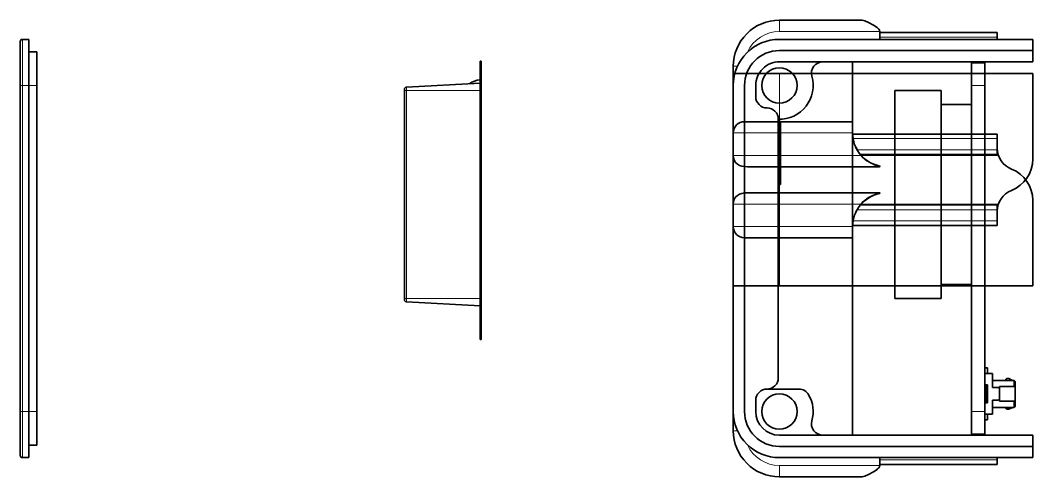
# Model space of a CAD drawing. Extents: x 468 to 804, y 295 to 621.
# Drawn here: x 468.2 to 558.2, y 400.2 to 440.8 of the extents above; entities that cross this region are included whole.
import ezdxf

# ---------------------------------------------------------------- set-up
doc = ezdxf.new("R2010")
doc.units = 0

msp = doc.modelspace()

# ---------------------------------------------------------------- linework, layer by layer
at = {"color": 7, "lineweight": 13, "ltscale": 0.025}
for p, q in [((535.67, 439.8), (535.67, 440.8)), ((535.67, 431.777), (535.67, 430.777)), ((542.14, 430.777), (542.14, 431.777)), ((535.67, 427.777), (535.67, 428.777)), ((535.67, 424.451), (535.67, 425.451)), ((535.67, 421.451), (535.67, 422.451)), ((542.14, 421.451), (542.14, 422.451)), ((535.67, 400.2), (535.67, 401.2))]:
    msp.add_line(p, q, dxfattribs=at)
at = {"color": 7, "lineweight": 35, "ltscale": 0.180595}
for p, q in [((542.894, 440.8), (535.67, 440.8)), ((542.894, 400.2), (535.67, 400.2))]:
    msp.add_line(p, q, dxfattribs=at)
at = {"color": 7, "lineweight": 13, "ltscale": 0.222501}
for p, q in [((544.57, 439.8), (535.67, 439.8)), ((544.57, 401.2), (535.67, 401.2))]:
    msp.add_line(p, q, dxfattribs=at)
at = {"color": 7, "lineweight": 13, "ltscale": 0.0175}
for p, q in [((544.57, 439.8), (544.57, 439.1)), ((544.57, 401.9), (544.57, 401.2))]:
    msp.add_line(p, q, dxfattribs=at)
at = {"color": 7, "lineweight": 13, "ltscale": 0.000749207}
for p, q in [((544.57, 439.8), (544.6, 439.8)), ((544.57, 401.2), (544.6, 401.2))]:
    msp.add_line(p, q, dxfattribs=at)
at = {"color": 7, "lineweight": 35, "ltscale": 0.0175}
for p, q in [((544.6, 439.8), (544.6, 439.1)), ((554.059, 407.675), (554.059, 408.375)), ((554.059, 407.675), (554.059, 408.375)), ((554.059, 407.675), (554.059, 408.375)), ((554.059, 408.375), (554.059, 407.675)), ((554.059, 408.375), (554.059, 407.675)), ((554.059, 408.375), (554.059, 407.675)), ((554.059, 408.375), (554.059, 407.675)), ((554.059, 407.675), (554.059, 408.375)), ((554.059, 407.675), (554.059, 408.375)), ((554.059, 407.675), (554.059, 408.375)), ((554.059, 408.375), (554.059, 407.675)), ((554.059, 408.375), (554.059, 407.675)), ((554.059, 408.375), (554.059, 407.675)), ((554.059, 407.675), (554.059, 408.375)), ((554.059, 408.375), (554.059, 407.675)), ((554.059, 407.675), (554.059, 408.375)), ((554.059, 408.375), (554.059, 407.675)), ((554.059, 407.675), (554.059, 408.375)), ((554.059, 407.675), (554.059, 408.375)), ((554.059, 408.375), (554.059, 407.675)), ((554.059, 408.375), (554.059, 407.675)), ((554.059, 407.675), (554.059, 408.375)), ((554.059, 408.375), (554.059, 407.675)), ((554.059, 407.675), (554.059, 408.375)), ((554.059, 408.375), (554.059, 407.675)), ((554.059, 407.675), (554.059, 408.375)), ((554.059, 408.375), (554.059, 407.675)), ((554.059, 407.675), (554.059, 408.375)), ((554.059, 408.375), (554.059, 407.675)), ((554.059, 407.675), (554.059, 408.375)), ((554.059, 408.375), (554.059, 407.675)), ((554.059, 407.675), (554.059, 408.375)), ((554.059, 408.375), (554.059, 407.675)), ((554.059, 407.675), (554.059, 408.375)), ((554.059, 408.375), (554.059, 407.675)), ((554.059, 407.675), (554.059, 408.375)), ((554.059, 407.925), (554.059, 407.225)), ((554.059, 407.925), (554.059, 407.225)), ((554.059, 407.925), (554.059, 407.225)), ((554.059, 407.475), (554.059, 406.775)), ((554.059, 407.475), (554.059, 406.775)), ((554.059, 407.475), (554.059, 406.775)), ((554.059, 406.775), (554.059, 407.475)), ((554.059, 406.775), (554.059, 407.475)), ((554.059, 406.775), (554.059, 407.475)), ((554.059, 407.475), (554.059, 406.775)), ((554.059, 407.475), (554.059, 406.775)), ((554.059, 406.775), (554.059, 407.475)), ((554.059, 406.775), (554.059, 407.475)), ((554.059, 407.475), (554.059, 406.775)), ((554.059, 406.775), (554.059, 407.475)), ((554.059, 407.475), (554.059, 406.775)), ((554.059, 406.775), (554.059, 407.475)), ((554.059, 407.475), (554.059, 406.775)), ((554.059, 407.475), (554.059, 406.775)), ((554.059, 406.775), (554.059, 407.475)), ((554.059, 406.775), (554.059, 407.475)), ((554.059, 406.775), (554.059, 407.475)), ((554.059, 407.475), (554.059, 406.775)), ((554.059, 407.475), (554.059, 406.775)), ((554.059, 406.775), (554.059, 407.475)), ((554.059, 407.475), (554.059, 406.775)), ((554.059, 406.775), (554.059, 407.475)), ((554.059, 407.475), (554.059, 406.775)), ((554.059, 406.775), (554.059, 407.475)), ((554.059, 407.475), (554.059, 406.775)), ((554.059, 406.775), (554.059, 407.475)), ((554.059, 406.775), (554.059, 407.475)), ((554.059, 407.475), (554.059, 406.775)), ((554.059, 407.475), (554.059, 406.775)), ((554.059, 406.775), (554.059, 407.475)), ((554.059, 407.475), (554.059, 406.775)), ((554.059, 406.775), (554.059, 407.475)), ((554.059, 407.475), (554.059, 406.775)), ((554.059, 406.775), (554.059, 407.475)), ((554.159, 407.925), (554.159, 407.225)), ((554.159, 407.225), (554.159, 407.925)), ((554.159, 407.225), (554.159, 407.925)), ((544.6, 401.9), (544.6, 401.2))]:
    msp.add_line(p, q, dxfattribs=at)
at = {"color": 7, "lineweight": 35, "ltscale": 0.0975}
for p, q in [((468.248, 438.9), (468.248, 435)), ((468.248, 406), (468.248, 402.1))]:
    msp.add_line(p, q, dxfattribs=at)
at = {"color": 7, "lineweight": 13, "ltscale": 0.1025}
for p, q in [((468.448, 439.1), (468.448, 435)), ((468.448, 406), (468.448, 401.9))]:
    msp.add_line(p, q, dxfattribs=at)
at = {"color": 7, "lineweight": 35, "ltscale": 0.01375}
for p, q in [((468.448, 439.1), (468.998, 439.1)), ((556.509, 408.775), (556.509, 408.225)), ((556.509, 408.775), (556.509, 408.225)), ((556.509, 406.925), (556.509, 406.375)), ((556.509, 406.925), (556.509, 406.375)), ((468.448, 401.9), (468.998, 401.9))]:
    msp.add_line(p, q, dxfattribs=at)
at = {"color": 7, "lineweight": 35, "ltscale": 0.1025}
for p, q in [((468.998, 439.1), (468.998, 435)), ((468.998, 406), (468.998, 401.9))]:
    msp.add_line(p, q, dxfattribs=at)
at = {"color": 7, "lineweight": 35}
for p, q in [((535.67, 439.1), (558.17, 439.1)), ((535.67, 438.1), (558.17, 438.1)), ((535.67, 437.1), (558.17, 437.1)), ((542.17, 403.9), (542.17, 437.1)), ((509.09, 412.4), (509.09, 435.273)), ((509.19, 412.4), (509.19, 435.273)), ((535.67, 436.051), (558.17, 436.051)), ((468.248, 406), (468.248, 435)), ((468.998, 406), (468.998, 435)), ((469.719, 406), (469.719, 435)), ((531.57, 406), (531.57, 435)), ((532.57, 435), (532.57, 406)), ((552.729, 435), (552.729, 406)), ((553.909, 435), (553.909, 406)), ((535.57, 409), (535.57, 432)), ((535.67, 417.177), (558.17, 417.177)), ((535.67, 403.9), (558.17, 403.9)), ((535.67, 402.9), (558.17, 402.9)), ((535.67, 401.9), (558.17, 401.9))]:
    msp.add_line(p, q, dxfattribs=at)
at = {"color": 7, "lineweight": 35, "ltscale": 0.2605}
for p, q in [((555.02, 439.7), (544.6, 439.7)), ((555.02, 401.3), (544.6, 401.3))]:
    msp.add_line(p, q, dxfattribs=at)
at = {"color": 7, "lineweight": 13, "ltscale": 0.2605}
for p, q in [((555.02, 439.3), (544.6, 439.3)), ((555.02, 401.7), (544.6, 401.7))]:
    msp.add_line(p, q, dxfattribs=at)
at = {"color": 7, "lineweight": 35, "ltscale": 0.010001}
for p, q in [((555.02, 439.3), (555.02, 439.7)), ((555.02, 428.877), (555.02, 429.277)), ((555.02, 423.951), (555.02, 424.351)), ((555.02, 401.3), (555.02, 401.7))]:
    msp.add_line(p, q, dxfattribs=at)
at = {"color": 7, "lineweight": 35, "ltscale": 0.005}
for p, q in [((555.02, 439.1), (555.02, 439.3)), ((553.959, 409.875), (554.159, 409.875)), ((553.959, 409.875), (554.159, 409.875)), ((553.959, 409.875), (554.159, 409.875)), ((553.959, 409.875), (554.159, 409.875)), ((553.959, 409.875), (554.159, 409.875)), ((553.959, 409.875), (554.159, 409.875)), ((553.959, 409.875), (554.159, 409.875)), ((553.959, 409.875), (554.159, 409.875)), ((553.959, 409.875), (554.159, 409.875)), ((553.959, 409.875), (554.159, 409.875)), ((553.959, 409.875), (554.159, 409.875)), ((553.959, 409.875), (554.159, 409.875)), ((553.959, 409.875), (554.159, 409.875)), ((553.959, 409.875), (554.159, 409.875)), ((553.959, 409.875), (554.159, 409.875)), ((553.959, 409.875), (554.159, 409.875)), ((553.959, 409.875), (554.159, 409.875)), ((553.959, 409.875), (554.159, 409.875)), ((553.959, 409.875), (554.159, 409.875)), ((553.959, 409.875), (554.159, 409.875)), ((553.959, 409.875), (554.159, 409.875)), ((553.959, 409.875), (554.159, 409.875)), ((553.959, 409.875), (554.159, 409.875)), ((553.959, 409.875), (554.159, 409.875)), ((553.959, 409.875), (554.159, 409.875)), ((553.959, 409.875), (554.159, 409.875)), ((553.959, 409.875), (554.159, 409.875)), ((553.959, 409.875), (554.159, 409.875)), ((553.959, 409.875), (554.159, 409.875)), ((553.959, 409.875), (554.159, 409.875)), ((553.959, 409.875), (554.159, 409.875)), ((553.959, 409.875), (554.159, 409.875)), ((553.959, 409.875), (554.159, 409.875)), ((553.959, 409.875), (554.159, 409.875)), ((553.959, 409.875), (554.159, 409.875)), ((553.959, 409.875), (554.159, 409.875)), ((553.959, 409.875), (554.159, 409.875)), ((555.209, 408.025), (555.209, 408.225)), ((555.209, 408.025), (555.209, 408.225)), ((555.209, 406.925), (555.209, 407.125)), ((555.209, 406.925), (555.209, 407.125)), ((553.959, 405.275), (554.159, 405.275)), ((553.959, 405.275), (554.159, 405.275)), ((555.02, 401.7), (555.02, 401.9))]:
    msp.add_line(p, q, dxfattribs=at)
at = {"color": 7, "lineweight": 35, "ltscale": 0.025}
for p, q in [((558.17, 439.1), (558.17, 438.1)), ((558.17, 438.1), (558.17, 437.1)), ((533.57, 434), (533.57, 435)), ((555.02, 429.277), (555.02, 430.277)), ((555.02, 423.951), (555.02, 422.951)), ((533.57, 406), (533.57, 407)), ((558.17, 403.9), (558.17, 402.9)), ((558.17, 402.9), (558.17, 401.9))]:
    msp.add_line(p, q, dxfattribs=at)
at = {"color": 7, "lineweight": 35, "ltscale": 0.018001}
for p, q in [((469.719, 438), (468.998, 438)), ((469.719, 403), (468.998, 403))]:
    msp.add_line(p, q, dxfattribs=at)
at = {"color": 7, "lineweight": 35, "ltscale": 0.075}
for p, q in [((469.719, 435), (469.719, 438)), ((469.719, 403), (469.719, 406))]:
    msp.add_line(p, q, dxfattribs=at)
at = {"color": 7, "lineweight": 35, "ltscale": 0.046915}
for p, q in [((509.09, 437.15), (509.09, 435.273)), ((509.19, 437.15), (509.19, 435.273))]:
    msp.add_line(p, q, dxfattribs=at)
at = {"color": 7, "lineweight": 35, "ltscale": 0.002499}
for p, q in [((509.09, 437.15), (509.19, 437.15)), ((509.09, 435.273), (509.19, 435.273)), ((509.09, 412.4), (509.19, 412.4)), ((556.509, 408.225), (556.609, 408.225)), ((556.509, 408.225), (556.609, 408.225)), ((556.609, 406.925), (556.509, 406.925)), ((556.609, 406.925), (556.509, 406.925))]:
    msp.add_line(p, q, dxfattribs=at)
at = {"color": 7, "lineweight": 35, "ltscale": 0.0425}
for p, q in [((531.57, 435), (531.57, 436.7)), ((531.57, 406), (531.57, 404.3))]:
    msp.add_line(p, q, dxfattribs=at)
at = {"color": 7, "lineweight": 13, "ltscale": 0.009225}
for p, q in [((531.939, 436.7), (531.57, 436.7)), ((531.57, 404.3), (531.939, 404.3))]:
    msp.add_line(p, q, dxfattribs=at)
at = {"color": 7, "lineweight": 35, "ltscale": 0.05}
for p, q in [((552.729, 437), (552.729, 435)), ((553.909, 437), (553.909, 435)), ((531.57, 430.777), (531.57, 428.777)), ((531.57, 422.451), (531.57, 424.451)), ((552.729, 406), (552.729, 404)), ((553.909, 406), (553.909, 404))]:
    msp.add_line(p, q, dxfattribs=at)
at = {"color": 7, "lineweight": 35, "ltscale": 0.0295}
for p, q in [((553.909, 437), (552.729, 437)), ((553.909, 404), (552.729, 404))]:
    msp.add_line(p, q, dxfattribs=at)
at = {"color": 7, "lineweight": 35, "ltscale": 0.29}
for p, q in [((531.57, 424.451), (531.57, 436.051)), ((531.57, 428.777), (531.57, 417.177))]:
    msp.add_line(p, q, dxfattribs=at)
at = {"color": 7, "lineweight": 35, "ltscale": 0.102499}
for p, q in [((535.67, 436.051), (531.57, 436.051)), ((531.57, 417.177), (535.67, 417.177))]:
    msp.add_line(p, q, dxfattribs=at)
at = {"color": 7, "lineweight": 13, "ltscale": 0.265}
for p, q in [((535.67, 425.451), (535.67, 436.051)), ((535.67, 427.777), (535.67, 417.177))]:
    msp.add_line(p, q, dxfattribs=at)
at = {"color": 7, "lineweight": 35, "ltscale": 0.19}
for p, q in [((558.17, 436.051), (558.17, 428.451)), ((558.17, 417.177), (558.17, 424.777))]:
    msp.add_line(p, q, dxfattribs=at)
at = {"color": 7, "lineweight": 13, "ltscale": 0.005}
for p, q in [((468.248, 435), (468.448, 435)), ((468.248, 406), (468.448, 406))]:
    msp.add_line(p, q, dxfattribs=at)
at = {"color": 7, "lineweight": 13, "ltscale": 0.01375}
for p, q in [((468.448, 435), (468.998, 435)), ((468.448, 406), (468.998, 406))]:
    msp.add_line(p, q, dxfattribs=at)
at = {"color": 7, "lineweight": 13}
msp.add_line((468.448, 406), (468.448, 435), dxfattribs=at)
at = {"color": 7, "lineweight": 13, "ltscale": 0.018001}
for p, q in [((469.719, 435), (468.998, 435)), ((469.719, 406), (468.998, 406))]:
    msp.add_line(p, q, dxfattribs=at)
at = {"color": 7, "lineweight": 35, "ltscale": 0.002628}
for p, q in [((502.37, 434.55), (502.37, 434.655)), ((502.37, 415.945), (502.37, 416.05))]:
    msp.add_line(p, q, dxfattribs=at)
at = {"color": 7, "lineweight": 35, "ltscale": 0.4625}
for p, q in [((502.37, 434.55), (502.37, 416.05)), ((545.909, 416.05), (545.909, 434.55)), ((550.029, 416.05), (550.029, 434.55))]:
    msp.add_line(p, q, dxfattribs=at)
at = {"color": 7, "lineweight": 13, "ltscale": 0.004738}
for p, q in [((502.37, 434.55), (502.56, 434.55)), ((502.37, 416.05), (502.56, 416.05))]:
    msp.add_line(p, q, dxfattribs=at)
at = {"color": 7, "lineweight": 35, "ltscale": 0.163486}
for p, q in [((502.56, 434.855), (509.09, 435.197)), ((502.56, 415.745), (509.09, 415.403))]:
    msp.add_line(p, q, dxfattribs=at)
at = {"color": 7, "lineweight": 13, "ltscale": 0.007621}
msp.add_line((502.56, 434.55), (502.56, 434.855), dxfattribs=at)
at = {"color": 7, "lineweight": 13, "ltscale": 0.4625}
msp.add_line((502.56, 434.55), (502.56, 416.05), dxfattribs=at)
at = {"color": 7, "lineweight": 13, "ltscale": 0.163262}
for p, q in [((502.56, 434.55), (509.09, 434.55)), ((502.56, 416.05), (509.09, 416.05))]:
    msp.add_line(p, q, dxfattribs=at)
at = {"color": 7, "lineweight": 35, "ltscale": 0.103}
for p, q in [((550.029, 434.55), (545.909, 434.55)), ((550.029, 416.05), (545.909, 416.05))]:
    msp.add_line(p, q, dxfattribs=at)
at = {"color": 7, "lineweight": 13, "ltscale": 0.0295}
for p, q in [((553.909, 435), (552.729, 435)), ((553.909, 406), (552.729, 406))]:
    msp.add_line(p, q, dxfattribs=at)
at = {"color": 7, "lineweight": 35, "ltscale": 0.0675}
for p, q in [((552.729, 433.3), (550.029, 433.3)), ((552.729, 417.3), (550.029, 417.3))]:
    msp.add_line(p, q, dxfattribs=at)
at = {"color": 7, "lineweight": 35, "ltscale": 0.077499}
for p, q in [((535.67, 431.777), (532.57, 431.777)), ((532.57, 421.451), (535.67, 421.451))]:
    msp.add_line(p, q, dxfattribs=at)
at = {"color": 7, "lineweight": 35, "ltscale": 0.004813}
for p, q in [((535.57, 431.8), (535.762, 431.8)), ((535.57, 426.2), (535.762, 426.2))]:
    msp.add_line(p, q, dxfattribs=at)
at = {"color": 7, "lineweight": 35, "ltscale": 0.161749}
for p, q in [((542.14, 431.777), (535.67, 431.777)), ((542.14, 421.451), (535.67, 421.451))]:
    msp.add_line(p, q, dxfattribs=at)
at = {"color": 7, "lineweight": 35, "ltscale": 0.121032}
msp.add_line((535.762, 426.959), (535.762, 431.8), dxfattribs=at)
at = {"color": 7, "lineweight": 35, "ltscale": 0.02425}
for p, q in [((542.17, 430.777), (542.17, 431.747)), ((542.17, 421.481), (542.17, 422.451))]:
    msp.add_line(p, q, dxfattribs=at)
at = {"color": 7, "lineweight": 13, "ltscale": 0.102499}
for p, q in [((535.67, 430.777), (531.57, 430.777)), ((535.67, 428.777), (531.57, 428.777)), ((531.57, 424.451), (535.67, 424.451)), ((531.57, 422.451), (535.67, 422.451))]:
    msp.add_line(p, q, dxfattribs=at)
at = {"color": 7, "lineweight": 13, "ltscale": 0.05}
for p, q in [((535.67, 430.777), (535.67, 428.777)), ((535.67, 422.451), (535.67, 424.451))]:
    msp.add_line(p, q, dxfattribs=at)
at = {"color": 7, "lineweight": 13, "ltscale": 0.161749}
for p, q in [((542.14, 430.777), (535.67, 430.777)), ((542.14, 422.451), (535.67, 422.451))]:
    msp.add_line(p, q, dxfattribs=at)
at = {"color": 7, "lineweight": 13, "ltscale": 0.000750732}
for p, q in [((542.14, 430.777), (542.17, 430.777)), ((542.14, 422.451), (542.17, 422.451))]:
    msp.add_line(p, q, dxfattribs=at)
at = {"color": 7, "lineweight": 35, "ltscale": 0.321208}
for p, q in [((555.02, 430.677), (542.172, 430.677)), ((555.02, 422.551), (542.172, 422.551))]:
    msp.add_line(p, q, dxfattribs=at)
at = {"color": 7, "lineweight": 13, "ltscale": 0.320201}
for p, q in [((555.02, 430.277), (542.212, 430.277)), ((555.02, 422.951), (542.212, 422.951))]:
    msp.add_line(p, q, dxfattribs=at)
at = {"color": 7, "lineweight": 35, "ltscale": 0.01}
for p, q in [((555.02, 430.277), (555.02, 430.677)), ((555.02, 422.551), (555.02, 422.951))]:
    msp.add_line(p, q, dxfattribs=at)
at = {"color": 7, "lineweight": 13, "ltscale": 0.311201}
for p, q in [((555.02, 429.277), (542.572, 429.277)), ((555.02, 423.951), (542.572, 423.951))]:
    msp.add_line(p, q, dxfattribs=at)
at = {"color": 7, "lineweight": 13, "ltscale": 0.180595}
for p, q in [((542.894, 428.777), (535.67, 428.777)), ((542.894, 424.451), (535.67, 424.451))]:
    msp.add_line(p, q, dxfattribs=at)
at = {"color": 7, "lineweight": 13, "ltscale": 0.304291}
for p, q in [((555.02, 428.877), (542.848, 428.877)), ((555.02, 424.351), (542.848, 424.351))]:
    msp.add_line(p, q, dxfattribs=at)
at = {"color": 7, "lineweight": 13, "ltscale": 0.000750441}
for p, q in [((542.916, 428.797), (542.894, 428.777)), ((542.894, 424.451), (542.916, 424.431))]:
    msp.add_line(p, q, dxfattribs=at)
at = {"color": 7, "lineweight": 35, "ltscale": 0.302673}
for p, q in [((542.913, 428.8), (555.02, 428.8)), ((542.913, 424.427), (555.02, 424.427))]:
    msp.add_line(p, q, dxfattribs=at)
at = {"color": 7, "lineweight": 35, "ltscale": 0.00191}
for p, q in [((555.02, 428.8), (555.02, 428.877)), ((555.02, 424.351), (555.02, 424.427))]:
    msp.add_line(p, q, dxfattribs=at)
at = {"color": 7, "lineweight": 35, "ltscale": 0.070724}
for p, q in [((535.67, 427.777), (532.841, 427.777)), ((532.841, 425.451), (535.67, 425.451))]:
    msp.add_line(p, q, dxfattribs=at)
at = {"color": 7, "lineweight": 35, "ltscale": 0.222501}
for p, q in [((544.57, 427.777), (535.67, 427.777)), ((544.57, 425.451), (535.67, 425.451))]:
    msp.add_line(p, q, dxfattribs=at)
at = {"color": 7, "lineweight": 35, "ltscale": 0.018967}
msp.add_line((535.762, 426.2), (535.762, 426.959), dxfattribs=at)
at = {"color": 7, "lineweight": 13, "ltscale": 0.00762}
msp.add_line((502.56, 415.745), (502.56, 416.05), dxfattribs=at)
at = {"color": 7, "lineweight": 35, "ltscale": 0.017499}
for p, q in [((553.909, 409.375), (554.609, 409.375)), ((553.909, 409.375), (554.609, 409.375)), ((553.909, 405.775), (554.609, 405.775)), ((553.909, 405.775), (554.609, 405.775))]:
    msp.add_line(p, q, dxfattribs=at)
at = {"color": 7, "lineweight": 35, "ltscale": 0.003749}
for p, q in [((554.059, 409.375), (553.909, 409.375)), ((553.909, 406.775), (554.059, 406.775)), ((553.909, 406.775), (554.059, 406.775)), ((554.059, 406.775), (553.909, 406.775))]:
    msp.add_line(p, q, dxfattribs=at)
at = {"color": 7, "lineweight": 35, "ltscale": 0.000875854}
msp.add_line((554.059, 409.375), (554.094, 409.375), dxfattribs=at)
at = {"color": 7, "lineweight": 35, "ltscale": 0.001625}
msp.add_line((554.094, 409.375), (554.159, 409.375), dxfattribs=at)
at = {"color": 7, "lineweight": 35, "ltscale": 0.0125}
for p, q in [((554.159, 409.875), (554.159, 409.375)), ((554.159, 409.875), (554.159, 409.375)), ((555.109, 408.125), (554.609, 408.125)), ((555.109, 408.125), (554.609, 408.125)), ((555.109, 408.125), (554.609, 408.125)), ((554.609, 407.025), (555.109, 407.025)), ((554.609, 407.025), (555.109, 407.025)), ((554.159, 405.275), (554.159, 405.775)), ((554.159, 405.275), (554.159, 405.775))]:
    msp.add_line(p, q, dxfattribs=at)
at = {"color": 7, "lineweight": 35, "ltscale": 0.011249}
msp.add_line((554.159, 409.375), (554.609, 409.375), dxfattribs=at)
at = {"color": 7, "lineweight": 35, "ltscale": 0.03125}
for p, q in [((554.609, 408.125), (554.609, 409.375)), ((554.609, 408.125), (554.609, 409.375)), ((554.609, 405.775), (554.609, 407.025)), ((554.609, 405.775), (554.609, 407.025))]:
    msp.add_line(p, q, dxfattribs=at)
at = {"color": 7, "lineweight": 35, "ltscale": 0.00625}
for p, q in [((553.909, 408.375), (554.159, 408.375)), ((553.909, 408.375), (554.159, 408.375)), ((554.159, 406.775), (553.909, 406.775)), ((554.159, 406.775), (553.909, 406.775))]:
    msp.add_line(p, q, dxfattribs=at)
at = {"color": 7, "lineweight": 35, "ltscale": 0.016251}
msp.add_line((554.059, 408.375), (554.059, 407.725), dxfattribs=at)
msp.add_line((554.059, 408.375), (554.059, 407.725), dxfattribs=at)
msp.add_line((554.059, 408.375), (554.059, 407.725), dxfattribs=at)
msp.add_line((554.059, 408.375), (554.059, 407.725), dxfattribs=at)
msp.add_line((554.059, 408.375), (554.059, 407.725), dxfattribs=at)
msp.add_line((554.059, 408.375), (554.059, 407.725), dxfattribs=at)
msp.add_line((554.059, 408.375), (554.059, 407.725), dxfattribs=at)
msp.add_line((554.059, 408.375), (554.059, 407.725), dxfattribs=at)
msp.add_line((554.059, 408.375), (554.059, 407.725), dxfattribs=at)
at = {"color": 7, "lineweight": 35, "ltscale": 0.01125}
for p, q in [((554.059, 407.925), (554.059, 408.375)), ((554.059, 407.925), (554.059, 408.375)), ((554.059, 408.375), (554.059, 407.925)), ((554.159, 407.925), (554.159, 408.375)), ((556.609, 408.675), (556.609, 408.225)), ((556.609, 408.675), (556.609, 408.225)), ((554.059, 406.775), (554.059, 407.225)), ((554.059, 406.775), (554.059, 407.225)), ((554.059, 407.225), (554.059, 406.775)), ((554.159, 406.775), (554.159, 407.225)), ((556.609, 406.925), (556.609, 406.475)), ((556.609, 406.925), (556.609, 406.475))]:
    msp.add_line(p, q, dxfattribs=at)
at = {"color": 7, "lineweight": 35, "ltscale": 0.01625}
for p, q in [((554.059, 408.375), (554.059, 407.725)), ((554.059, 408.375), (554.059, 407.725)), ((554.059, 408.375), (554.059, 407.725)), ((554.059, 408.375), (554.059, 407.725)), ((554.059, 408.375), (554.059, 407.725)), ((554.059, 408.375), (554.059, 407.725)), ((554.059, 408.375), (554.059, 407.725)), ((554.059, 408.375), (554.059, 407.725)), ((554.059, 408.375), (554.059, 407.725)), ((554.059, 408.375), (554.059, 407.725)), ((554.059, 408.375), (554.059, 407.725)), ((554.059, 408.375), (554.059, 407.725)), ((554.059, 408.375), (554.059, 407.725)), ((554.059, 408.375), (554.059, 407.725)), ((554.059, 408.375), (554.059, 407.725)), ((554.059, 408.375), (554.059, 407.725)), ((554.059, 408.375), (554.059, 407.725)), ((554.059, 408.375), (554.059, 407.725)), ((554.059, 408.375), (554.059, 407.725)), ((554.059, 408.375), (554.059, 407.725)), ((554.059, 408.375), (554.059, 407.725)), ((554.059, 408.375), (554.059, 407.725)), ((554.059, 408.375), (554.059, 407.725)), ((554.059, 408.375), (554.059, 407.725)), ((554.059, 408.375), (554.059, 407.725)), ((554.059, 408.375), (554.059, 407.725)), ((554.059, 408.375), (554.059, 407.725)), ((554.059, 408.375), (554.059, 407.725)), ((554.059, 406.775), (554.059, 407.425)), ((554.059, 406.775), (554.059, 407.425)), ((554.059, 406.775), (554.059, 407.425)), ((554.059, 406.775), (554.059, 407.425)), ((554.059, 406.775), (554.059, 407.425)), ((554.059, 406.775), (554.059, 407.425)), ((554.059, 406.775), (554.059, 407.425)), ((554.059, 406.775), (554.059, 407.425)), ((554.059, 406.775), (554.059, 407.425)), ((554.059, 406.775), (554.059, 407.425)), ((554.059, 406.775), (554.059, 407.425)), ((554.059, 406.775), (554.059, 407.425)), ((554.059, 406.775), (554.059, 407.425)), ((554.059, 406.775), (554.059, 407.425)), ((554.059, 406.775), (554.059, 407.425)), ((554.059, 406.775), (554.059, 407.425)), ((554.059, 406.775), (554.059, 407.425)), ((554.059, 406.775), (554.059, 407.425)), ((554.059, 406.775), (554.059, 407.425)), ((554.059, 406.775), (554.059, 407.425)), ((554.059, 406.775), (554.059, 407.425)), ((554.059, 406.775), (554.059, 407.425)), ((554.059, 406.775), (554.059, 407.425)), ((554.059, 406.775), (554.059, 407.425)), ((554.059, 406.775), (554.059, 407.425)), ((554.059, 406.775), (554.059, 407.425)), ((554.059, 406.775), (554.059, 407.425)), ((554.059, 406.775), (554.059, 407.425)), ((554.059, 406.775), (554.059, 407.425)), ((554.059, 406.775), (554.059, 407.425)), ((554.059, 406.775), (554.059, 407.425)), ((554.059, 406.775), (554.059, 407.425)), ((554.059, 406.775), (554.059, 407.425)), ((554.059, 406.775), (554.059, 407.425)), ((554.059, 406.775), (554.059, 407.425)), ((554.059, 406.775), (554.059, 407.425)), ((554.059, 406.775), (554.059, 407.425))]:
    msp.add_line(p, q, dxfattribs=at)
at = {"color": 7, "lineweight": 35, "ltscale": 0.04}
msp.add_line((554.159, 408.375), (554.159, 406.775), dxfattribs=at)
msp.add_line((554.159, 408.375), (554.159, 406.775), dxfattribs=at)
at = {"color": 7, "lineweight": 35, "ltscale": 0.047501}
for p, q in [((556.509, 408.775), (554.609, 408.775)), ((556.509, 408.775), (554.609, 408.775)), ((556.509, 406.375), (554.609, 406.375)), ((556.509, 406.375), (554.609, 406.375))]:
    msp.add_line(p, q, dxfattribs=at)
at = {"color": 7, "lineweight": 35, "ltscale": 0.028749}
msp.add_line((555.759, 408.775), (554.609, 408.775), dxfattribs=at)
at = {"color": 7, "lineweight": 35, "ltscale": 0.000433312}
msp.add_line((555.759, 408.775), (555.765, 408.792), dxfattribs=at)
msp.add_line((555.759, 408.775), (555.765, 408.792), dxfattribs=at)
msp.add_line((555.759, 408.775), (555.765, 408.792), dxfattribs=at)
msp.add_line((555.759, 408.775), (555.765, 408.792), dxfattribs=at)
msp.add_line((555.759, 408.775), (555.765, 408.792), dxfattribs=at)
msp.add_line((555.759, 408.775), (555.765, 408.792), dxfattribs=at)
msp.add_line((555.759, 408.775), (555.765, 408.792), dxfattribs=at)
msp.add_line((555.759, 408.775), (555.765, 408.792), dxfattribs=at)
msp.add_line((555.759, 408.775), (555.765, 408.792), dxfattribs=at)
msp.add_line((555.759, 408.775), (555.765, 408.792), dxfattribs=at)
msp.add_line((555.759, 408.775), (555.765, 408.792), dxfattribs=at)
msp.add_line((555.759, 408.775), (555.765, 408.792), dxfattribs=at)
msp.add_line((555.759, 408.775), (555.765, 408.792), dxfattribs=at)
msp.add_line((555.759, 408.775), (555.765, 408.792), dxfattribs=at)
msp.add_line((555.759, 408.775), (555.765, 408.792), dxfattribs=at)
msp.add_line((555.759, 408.775), (555.765, 408.792), dxfattribs=at)
msp.add_line((555.759, 408.775), (555.765, 408.792), dxfattribs=at)
msp.add_line((555.759, 408.775), (555.765, 408.792), dxfattribs=at)
msp.add_line((555.759, 408.775), (555.765, 408.792), dxfattribs=at)
msp.add_line((555.759, 408.775), (555.765, 408.792), dxfattribs=at)
msp.add_line((555.759, 408.775), (555.765, 408.792), dxfattribs=at)
msp.add_line((555.759, 408.775), (555.765, 408.792), dxfattribs=at)
msp.add_line((555.759, 408.775), (555.765, 408.792), dxfattribs=at)
at = {"color": 7, "lineweight": 35, "ltscale": 0.000433549}
msp.add_line((555.759, 408.775), (555.765, 408.792), dxfattribs=at)
at = {"color": 7, "lineweight": 35, "ltscale": 0.015179}
msp.add_line((555.759, 408.775), (556.367, 408.775), dxfattribs=at)
at = {"color": 7, "lineweight": 35, "ltscale": 0.008896}
msp.add_line((556.044, 408.926), (556.367, 408.775), dxfattribs=at)
msp.add_line((556.044, 408.926), (556.367, 408.775), dxfattribs=at)
msp.add_line((556.044, 408.926), (556.367, 408.775), dxfattribs=at)
msp.add_line((556.044, 408.926), (556.367, 408.775), dxfattribs=at)
msp.add_line((556.044, 408.926), (556.367, 408.775), dxfattribs=at)
msp.add_line((556.044, 408.926), (556.367, 408.775), dxfattribs=at)
msp.add_line((556.044, 408.926), (556.367, 408.775), dxfattribs=at)
msp.add_line((556.044, 408.926), (556.367, 408.775), dxfattribs=at)
msp.add_line((556.044, 408.926), (556.367, 408.775), dxfattribs=at)
msp.add_line((556.044, 408.926), (556.367, 408.775), dxfattribs=at)
msp.add_line((556.044, 408.926), (556.367, 408.775), dxfattribs=at)
msp.add_line((556.044, 408.926), (556.367, 408.775), dxfattribs=at)
msp.add_line((556.044, 408.926), (556.367, 408.775), dxfattribs=at)
msp.add_line((556.044, 408.926), (556.367, 408.775), dxfattribs=at)
msp.add_line((556.044, 408.926), (556.367, 408.775), dxfattribs=at)
msp.add_line((556.044, 408.926), (556.367, 408.775), dxfattribs=at)
msp.add_line((556.044, 408.926), (556.367, 408.775), dxfattribs=at)
msp.add_line((556.044, 408.926), (556.367, 408.775), dxfattribs=at)
msp.add_line((556.044, 408.926), (556.367, 408.775), dxfattribs=at)
msp.add_line((556.044, 408.926), (556.367, 408.775), dxfattribs=at)
msp.add_line((556.044, 408.926), (556.367, 408.775), dxfattribs=at)
msp.add_line((556.044, 408.926), (556.367, 408.775), dxfattribs=at)
msp.add_line((556.044, 408.926), (556.367, 408.775), dxfattribs=at)
msp.add_line((556.044, 408.926), (556.367, 408.775), dxfattribs=at)
msp.add_line((556.044, 408.926), (556.367, 408.775), dxfattribs=at)
msp.add_line((556.044, 408.926), (556.367, 408.775), dxfattribs=at)
msp.add_line((556.044, 408.926), (556.367, 408.775), dxfattribs=at)
msp.add_line((556.044, 408.926), (556.367, 408.775), dxfattribs=at)
msp.add_line((556.044, 408.926), (556.367, 408.775), dxfattribs=at)
msp.add_line((556.044, 408.926), (556.367, 408.775), dxfattribs=at)
msp.add_line((556.044, 408.926), (556.367, 408.775), dxfattribs=at)
msp.add_line((556.044, 408.926), (556.367, 408.775), dxfattribs=at)
msp.add_line((556.044, 408.926), (556.367, 408.775), dxfattribs=at)
msp.add_line((556.044, 408.926), (556.367, 408.775), dxfattribs=at)
msp.add_line((556.044, 408.926), (556.367, 408.775), dxfattribs=at)
msp.add_line((556.044, 408.926), (556.367, 408.775), dxfattribs=at)
msp.add_line((556.044, 408.926), (556.367, 408.775), dxfattribs=at)
at = {"color": 7, "lineweight": 35, "ltscale": 0.003572}
msp.add_line((556.509, 408.775), (556.367, 408.775), dxfattribs=at)
at = {"color": 7, "lineweight": 35, "ltscale": 0.003535}
for p, q in [((556.609, 408.675), (556.509, 408.775)), ((556.609, 408.675), (556.509, 408.775)), ((556.509, 406.375), (556.609, 406.475)), ((556.509, 406.375), (556.609, 406.475))]:
    msp.add_line(p, q, dxfattribs=at)
at = {"color": 7, "lineweight": 35, "ltscale": 0.070801}
msp.add_line((534.57, 408), (537.402, 408), dxfattribs=at)
at = {"color": 7, "lineweight": 35, "ltscale": 0.002501}
for p, q in [((554.059, 407.925), (554.159, 407.925)), ((554.059, 407.925), (554.159, 407.925)), ((554.159, 407.225), (554.059, 407.225)), ((554.159, 407.225), (554.059, 407.225)), ((554.059, 407.225), (554.159, 407.225)), ((554.059, 406.775), (554.159, 406.775))]:
    msp.add_line(p, q, dxfattribs=at)
at = {"color": 7, "lineweight": 35, "ltscale": 0.003536}
for p, q in [((555.209, 408.025), (555.109, 408.125)), ((555.209, 408.025), (555.109, 408.125)), ((555.109, 407.025), (555.209, 407.125)), ((555.109, 407.025), (555.209, 407.125))]:
    msp.add_line(p, q, dxfattribs=at)
at = {"color": 7, "lineweight": 35, "ltscale": 0.0325}
for p, q in [((555.209, 408.225), (556.509, 408.225)), ((555.209, 408.225), (556.509, 408.225)), ((556.609, 408.225), (556.609, 406.925)), ((556.609, 408.225), (556.609, 406.925)), ((556.509, 406.925), (555.209, 406.925)), ((556.509, 406.925), (555.209, 406.925))]:
    msp.add_line(p, q, dxfattribs=at)
at = {"color": 7, "lineweight": 35, "ltscale": 0.0225}
msp.add_line((555.209, 407.125), (555.209, 408.025), dxfattribs=at)
msp.add_line((555.209, 407.125), (555.209, 408.025), dxfattribs=at)
at = {"color": 7, "lineweight": 35, "ltscale": 0.034999}
msp.add_line((556.609, 406.925), (555.209, 406.925), dxfattribs=at)
at = {"color": 7, "lineweight": 35, "ltscale": 0.000434035}
msp.add_line((555.759, 406.375), (555.765, 406.359), dxfattribs=at)
msp.add_line((555.759, 406.375), (555.765, 406.359), dxfattribs=at)
msp.add_line((555.759, 406.375), (555.765, 406.359), dxfattribs=at)
msp.add_line((555.759, 406.375), (555.765, 406.359), dxfattribs=at)
msp.add_line((555.759, 406.375), (555.765, 406.359), dxfattribs=at)
msp.add_line((555.759, 406.375), (555.765, 406.359), dxfattribs=at)
msp.add_line((555.759, 406.375), (555.765, 406.359), dxfattribs=at)
msp.add_line((555.759, 406.375), (555.765, 406.359), dxfattribs=at)
msp.add_line((555.759, 406.375), (555.765, 406.359), dxfattribs=at)
msp.add_line((555.759, 406.375), (555.765, 406.359), dxfattribs=at)
msp.add_line((555.759, 406.375), (555.765, 406.359), dxfattribs=at)
msp.add_line((555.759, 406.375), (555.765, 406.359), dxfattribs=at)
msp.add_line((555.759, 406.375), (555.765, 406.359), dxfattribs=at)
msp.add_line((555.759, 406.375), (555.765, 406.359), dxfattribs=at)
msp.add_line((555.759, 406.375), (555.765, 406.359), dxfattribs=at)
msp.add_line((555.759, 406.375), (555.765, 406.359), dxfattribs=at)
msp.add_line((555.759, 406.375), (555.765, 406.359), dxfattribs=at)
msp.add_line((555.759, 406.375), (555.765, 406.359), dxfattribs=at)
at = {"color": 7, "lineweight": 35, "ltscale": 0.000434273}
msp.add_line((555.759, 406.375), (555.765, 406.359), dxfattribs=at)
at = {"color": 7, "lineweight": 35, "ltscale": 0.008897}
msp.add_line((556.044, 406.224), (556.367, 406.375), dxfattribs=at)
msp.add_line((556.044, 406.224), (556.367, 406.375), dxfattribs=at)
at = {"color": 7, "lineweight": 13}
for points in [[(544.57, 439.8), (544.562, 439.857), (544.512, 439.959), (544.463, 440.02), (544.35, 440.126), (544.231, 440.219), (543.984, 440.383), (543.611, 440.587), (543.243, 440.737), (543.064, 440.783), (542.894, 440.8)], [(542.894, 400.2), (543.056, 400.216), (543.227, 400.258), (543.579, 400.397), (543.935, 400.588), (544.181, 400.746), (544.3, 400.834), (544.468, 400.987), (544.53, 401.069), (544.553, 401.115), (544.57, 401.2)]]:
    msp.add_lwpolyline(points, dxfattribs=at)
at = {"color": 7, "lineweight": 35}
for points in [[(544.6, 439.8), (544.57, 439.917), (544.505, 440.011), (544.343, 440.16), (544.037, 440.369), (543.594, 440.605), (543.252, 440.738), (543.009, 440.792), (542.894, 440.8)], [(532.841, 427.777), (532.578, 427.788), (532.336, 427.824), (532.121, 427.892), (531.939, 428.001)], [(532.841, 425.451), (532.578, 425.44), (532.336, 425.404), (532.121, 425.336), (531.939, 425.227)], [(544.6, 401.2), (544.57, 401.083), (544.505, 400.989), (544.343, 400.84), (544.037, 400.631), (543.594, 400.395), (543.252, 400.262), (543.009, 400.208), (542.894, 400.2)]]:
    msp.add_lwpolyline(points, dxfattribs=at)
for centre in [(535.67, 435), (535.67, 406)]:
    msp.add_circle(centre, 1.575, dxfattribs=at)
for centre, radius, start, end in [((535.67, 436.7), 4.1, 90, 180.00001), ((468.448, 438.9), 0.2, 90, 180.00001), ((535.67, 435), 4.1, 90, 179.99999), ((535.67, 435), 3.1, 90, 179.99999), ((535.67, 435), 2.1, 90, 180.00001), ((539.516, 436.1), 1, 90, 195.96201), ((509.19, 433.8), 1.7, 93.37229, 127.5378), ((535.67, 435), 3, 268.08985, 15.96202), ((502.57, 434.655), 0.2, 93, 180.00001), ((534.57, 434), 1, 180.00001, 270), ((534.57, 432), 1, 0, 90), ((532.57, 430.777), 1, 90, 180.00001), ((542.14, 431.747), 0.03, 0, 90), ((545.17, 430.777), 3, 180.00001, 258.57881), ((557.02, 429.422), 2, 179.99999, 248.28438), ((532.57, 428.777), 1, 179.99999, 230.87963), ((555.17, 428.451), 3, 291.71562, 360), ((544.57, 427.807), 0.03, 270, 78.57881), ((555.17, 424.777), 3, 0, 68.28438), ((545.17, 422.451), 3, 101.42119, 180.00001), ((544.57, 425.421), 0.03, 281.42122, 89.99997), ((557.02, 423.806), 2, 111.71562, 180.00001), ((532.57, 424.451), 1, 129.12037, 180.00001), ((532.57, 422.451), 1, 180.00001, 270), ((542.14, 421.481), 0.03, 270, 0), ((502.57, 415.945), 0.2, 179.99999, 267), ((553.959, 409.825), 0.05, 90, 179.99999), ((553.959, 409.825), 0.05, 90, 179.99999), ((553.959, 409.825), 0.05, 90.0162, 179.97741), ((553.959, 409.825), 0.05, 90, 179.99999), ((553.959, 409.825), 0.05, 90, 179.99999), ((553.959, 409.825), 0.05, 90.0162, 179.97741), ((553.959, 409.825), 0.05, 90, 179.99999), ((553.959, 409.825), 0.05, 90.0162, 179.97741), ((553.959, 409.825), 0.05, 90, 179.99999), ((553.959, 409.825), 0.05, 90, 180.00001), ((553.959, 409.825), 0.05, 90.0162, 179.97741), ((553.959, 409.825), 0.05, 90.0162, 179.97741), ((553.959, 409.825), 0.05, 90.0162, 179.97741), ((553.959, 409.825), 0.05, 90, 179.99999), ((553.959, 409.825), 0.05, 90, 179.99999), ((553.959, 409.825), 0.05, 90.0162, 179.97741), ((553.959, 409.825), 0.05, 90, 179.99999), ((553.959, 409.825), 0.05, 90.0162, 179.97741), ((553.959, 409.825), 0.05, 90.0162, 179.97741), ((553.959, 409.825), 0.05, 90, 179.99999), ((553.959, 409.825), 0.05, 90.0162, 179.97741), ((553.959, 409.825), 0.05, 90.0162, 179.97741), ((553.959, 409.825), 0.05, 90, 179.99999), ((553.959, 409.825), 0.05, 90.0162, 179.97741), ((553.959, 409.825), 0.05, 90, 179.99999), ((553.959, 409.825), 0.05, 90.0162, 179.97741), ((553.959, 409.825), 0.05, 90, 179.99999), ((553.959, 409.825), 0.05, 90.0162, 179.97741), ((553.959, 409.825), 0.05, 90, 179.99999), ((553.959, 409.825), 0.05, 90.0162, 179.97741), ((553.959, 409.825), 0.05, 90, 179.99999), ((553.959, 409.825), 0.05, 90.0162, 179.97741), ((553.959, 409.825), 0.05, 90, 179.99999), ((553.959, 409.825), 0.05, 90, 179.99999), ((553.959, 409.825), 0.05, 90.0162, 179.97741), ((553.959, 409.825), 0.05, 90.0162, 179.97741), ((553.959, 409.825), 0.05, 90, 179.99999), ((534.57, 409), 1, 270, 360), ((555.959, 408.745), 0.2, 64.8781, 166.5749), ((555.959, 408.745), 0.2, 64.8781, 166.5749), ((555.959, 408.745), 0.2, 64.8781, 166.57345), ((555.959, 408.745), 0.2, 64.8781, 166.57345), ((555.959, 408.745), 0.2, 64.8781, 166.57345), ((555.959, 408.745), 0.2, 90, 166.5749), ((555.959, 408.745), 0.2, 64.8781, 166.57345), ((555.959, 408.745), 0.2, 64.8781, 166.57345), ((555.959, 408.745), 0.2, 64.8781, 166.57345), ((555.959, 408.745), 0.2, 64.8781, 166.57345), ((555.959, 408.745), 0.2, 64.8781, 166.57345), ((555.959, 408.745), 0.2, 64.8781, 166.5749), ((555.959, 408.745), 0.2, 64.8781, 166.5749), ((555.959, 408.745), 0.2, 64.8781, 166.5749), ((555.959, 408.745), 0.2, 64.8781, 166.5749), ((555.959, 408.745), 0.2, 64.8781, 166.5749), ((555.959, 408.745), 0.2, 64.8781, 166.57345), ((555.959, 408.745), 0.2, 64.8781, 166.5749), ((555.959, 408.745), 0.2, 64.8781, 166.5749), ((555.959, 408.745), 0.2, 64.8781, 90), ((534.57, 407), 1, 90, 180.00001), ((537.402, 407), 1, 30, 90), ((535.67, 406), 3, 344.03798, 30), ((535.67, 406), 4.1, 179.99999, 270), ((535.67, 406), 3.1, 180.00001, 270), ((535.67, 406), 2.1, 180.00001, 270), ((555.959, 406.405), 0.2, 193.4251, 251.64298), ((555.959, 406.405), 0.2, 193.42655, 256.87564), ((555.959, 406.405), 0.2, 193.4251, 295.1219), ((555.959, 406.405), 0.2, 193.4582, 295.09866), ((555.959, 406.405), 0.2, 193.42655, 270), ((555.959, 406.405), 0.2, 193.42655, 251.47415), ((555.959, 406.405), 0.2, 193.42655, 251.39423), ((555.959, 406.405), 0.2, 193.42655, 251.31691), ((555.959, 406.405), 0.2, 193.42655, 251.55691), ((555.959, 406.405), 0.2, 193.42655, 251.24195), ((555.959, 406.405), 0.2, 193.42655, 251.16918), ((555.959, 406.405), 0.2, 193.42655, 251.09843), ((555.959, 406.405), 0.2, 193.42655, 251.02956), ((555.959, 406.405), 0.2, 193.4251, 250.77061), ((555.959, 406.405), 0.2, 193.4251, 250.83313), ((555.959, 406.405), 0.2, 193.42655, 250.89694), ((555.959, 406.405), 0.2, 193.42655, 250.96243), ((555.959, 406.405), 0.2, 270, 295.1219), ((539.516, 404.9), 1, 164.03799, 270), ((553.959, 405.325), 0.05, 180.02259, 269.9838), ((553.959, 405.325), 0.05, 180.00001, 270), ((553.959, 405.325), 0.05, 180.00001, 270), ((535.67, 404.3), 4.1, 179.99999, 270), ((468.448, 402.1), 0.2, 180.00001, 270)]:
    msp.add_arc(centre, radius, start, end, dxfattribs=at)
at = {"color": 7, "lineweight": 13}
for centre, radius, start, end in [((535.67, 436.7), 3.1, 90, 155.86309), ((545.17, 430.777), 3.03, 180.00001, 221.30491), ((545.191, 430.72), 3.009, 220.22526, 258.07937), ((545.191, 422.508), 3.009, 101.92063, 139.77474), ((545.17, 422.451), 3.03, 138.69509, 180.00001), ((535.67, 404.3), 3.1, 204.13691, 270)]:
    msp.add_arc(centre, radius, start, end, dxfattribs=at)

doc.saveas('drawing.dxf')
